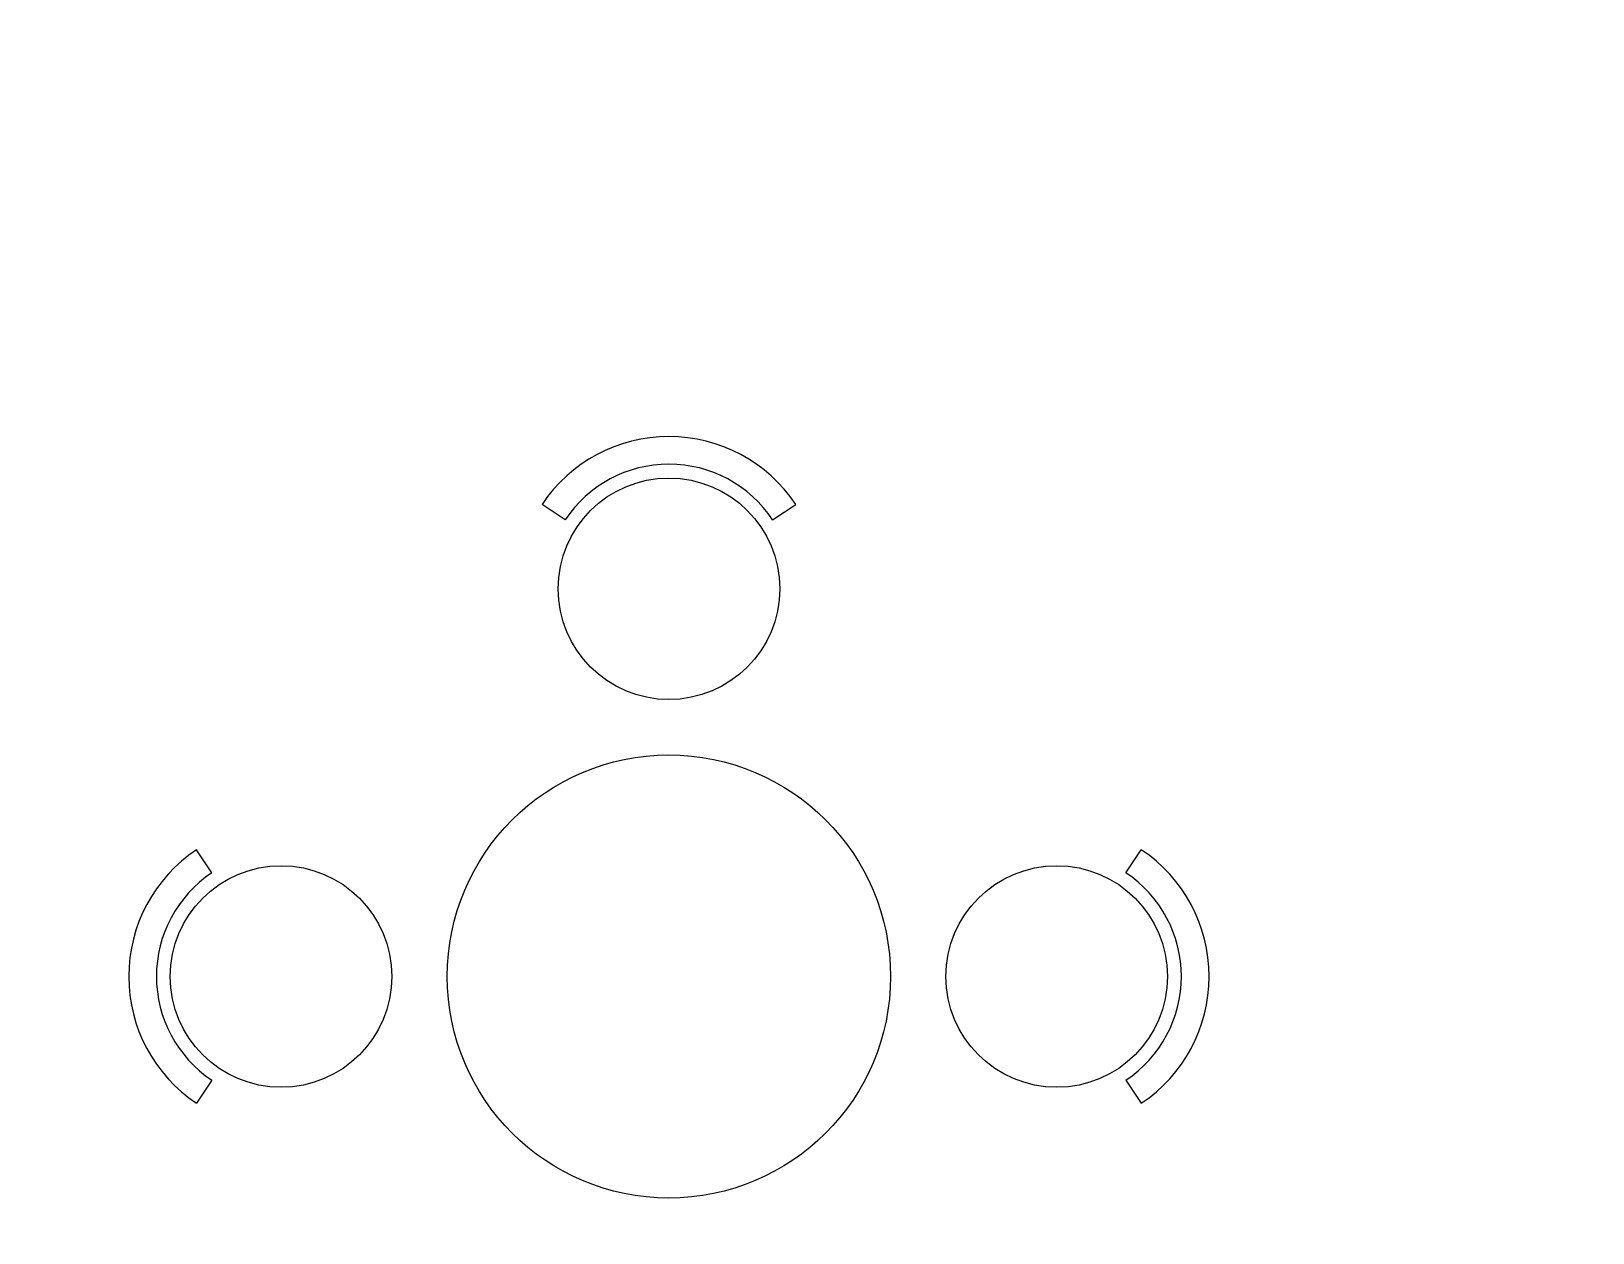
# Model space of a CAD drawing. Header units: millimetres. Extents: x 209.8 to 281.8, y 45 to 110.
# Drawn here: x 241.274 to 244.092, y 90.025 to 92.194 of the extents above; entities that cross this region are included whole.
import ezdxf

# ---------------------------------------------------------------- set-up
doc = ezdxf.new("R2010")
doc.units = ezdxf.units.MM
doc.header["$LTSCALE"] = 0.65
for name, color, linetype in [('cajones', 235, 'Continuous'), ('eje2grueso', 5, 'Continuous'), ('mobiliario', 30, 'Continuous'), ('murodelgado', 1, 'Continuous')]:
    doc.layers.add(name, color=color, linetype=linetype)

msp = doc.modelspace()

# ---------------------------------------------------------------- linework, layer by layer
at = {"layer": 'cajones'}
msp.add_arc((237.0009, 79.5752), 19.2823, 37.92097, 75.49622, dxfattribs=at)
at = {"layer": 'eje2grueso'}
msp.add_open_spline([(244.0744, 93.4982), (243.6862, 93.4741), (243.3101, 93.4544), (242.4745, 93.3913), (242.0171, 93.3424), (241.0928, 93.1697), (240.6292, 93.0489), (239.4233, 92.6452), (238.7091, 92.3056), (237.5136, 91.6372), (237.019, 91.333), (236.0421, 90.6975), (235.5629, 90.365), (234.7969, 89.7917), (234.4979, 89.5555), (234.1091, 89.2331), (234.0058, 89.1458), (233.905, 89.0593)], degree=3, knots=[3.819367, 3.819367, 3.819367, 3.819367, 4.949603, 4.949603, 6.362662, 6.362662, 7.775722, 7.775722, 10.122092, 10.122092, 11.820698, 11.820698, 13.519304, 13.519304, 14.662873, 14.662873, 15.088328, 15.088328, 15.088328, 15.088328], dxfattribs=at)
at = {"layer": 'mobiliario'}
for p, q in [((242.2374, 91.3122), (242.1958, 91.3399)), ((242.6118, 91.3122), (242.6534, 91.3399)), ((241.5998, 90.6747), (241.5721, 90.7163)), ((243.2494, 90.6747), (243.2771, 90.7163)), ((241.5998, 90.3002), (241.5721, 90.2586)), ((243.2494, 90.3002), (243.2771, 90.2586))]:
    msp.add_line(p, q, dxfattribs=at)
for centre, radius in [((242.4246, 91.1874), 0.2), ((242.4246, 90.4874), 0.4), ((241.7246, 90.4874), 0.2), ((243.1246, 90.4874), 0.2)]:
    msp.add_circle(centre, radius, dxfattribs=at)
for centre, radius, start, end in [((242.4246, 91.1874), 0.275, 33.6807, 146.3193), ((242.4246, 91.1874), 0.225, 33.6807, 146.3193), ((241.7246, 90.4874), 0.275, 123.6807, 236.3193), ((243.1246, 90.4874), 0.275, 303.6807, 56.3193), ((241.7246, 90.4874), 0.225, 123.6807, 236.3193), ((243.1246, 90.4874), 0.225, 303.6807, 56.3193)]:
    msp.add_arc(centre, radius, start, end, dxfattribs=at)
msp.add_open_spline([(243.9994, 94.1709), (243.677, 94.1503), (243.4239, 94.1361), (242.7442, 94.0912), (242.3151, 94.0555), (241.4411, 93.9299), (240.9962, 93.8385), (240.1208, 93.5989), (239.6875, 93.4506), (238.8528, 93.1084), (238.4492, 92.9152), (237.5167, 92.4231), (236.9976, 92.1136), (235.9718, 91.4639), (235.4669, 91.1228), (234.6618, 90.5371), (234.352, 90.2998), (234.0558, 90.0619)], degree=3, knots=[3.918045, 3.918045, 3.918045, 3.918045, 4.670727, 4.670727, 5.934127, 5.934127, 7.197527, 7.197527, 8.460926, 8.460926, 9.724326, 9.724326, 11.455455, 11.455455, 13.186585, 13.186585, 14.312861, 14.312861, 14.312861, 14.312861], dxfattribs=at)
at = {"layer": 'murodelgado'}
msp.add_arc((241.755, 86.8853), 9.85, 323.68642, 76.82909, dxfattribs=at)
for points, knots in [([(243.9994, 93.5687), (243.8726, 93.561), (243.7471, 93.5536), (243.2264, 93.5227), (242.8395, 93.4985), (242.0587, 93.4183), (241.6634, 93.3602), (240.8698, 93.1889), (240.4736, 93.0786), (239.1649, 92.6304), (238.3045, 92.1858), (236.9288, 91.3678), (236.398, 91.0267), (235.3648, 90.3159), (234.8638, 89.9437), (234.2276, 89.43), (234.0633, 89.2934), (233.905, 89.1582)], [3.887851, 3.887851, 3.887851, 3.887851, 4.258669, 4.258669, 5.436206, 5.436206, 6.640309, 6.640309, 7.844411, 7.844411, 10.702194, 10.702194, 12.530506, 12.530506, 14.358818, 14.358818, 15.020308, 15.020308, 15.020308, 15.020308]), ([(244.1542, 93.428), (243.3169, 93.3749), (241.8982, 93.3226), (239.5092, 92.6732), (237.2394, 91.4287), (235.2387, 90.0694), (234.2016, 89.2165), (233.905, 88.9603)], [3.746682, 3.746682, 3.746682, 3.746682, 6.171178, 8.178549, 11.043782, 13.890825, 15.157626, 15.157626, 15.157626, 15.157626])]:
    msp.add_open_spline(points, degree=3, knots=knots, dxfattribs=at)

doc.saveas('drawing.dxf')
